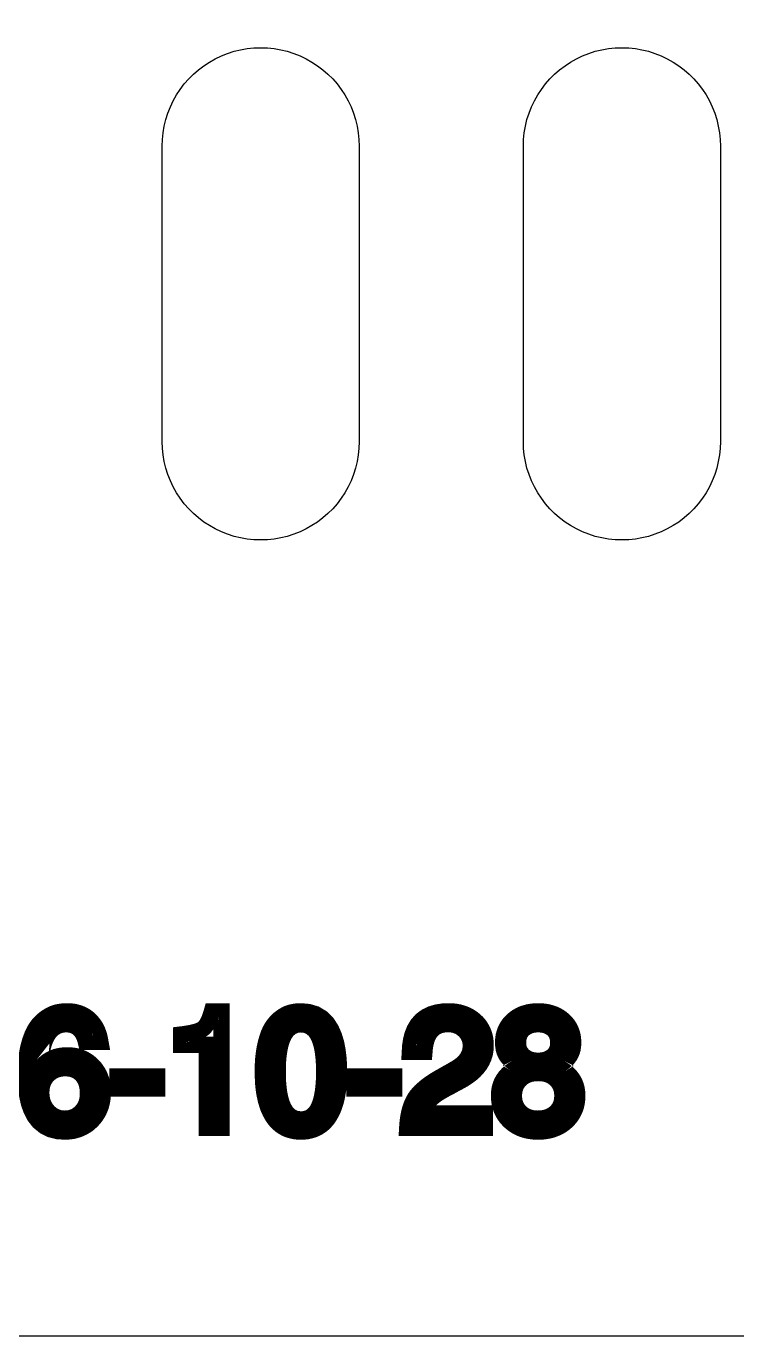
# Model space of a CAD drawing. Header units: metres. Extents: x -109 to 109, y -1 to 43.
# Drawn here: x -81.26 to -72.6, y -1.2 to 14.76 of the extents above; entities that cross this region are included whole.
import ezdxf

# ---------------------------------------------------------------- set-up
doc = ezdxf.new("R2010")
doc.units = ezdxf.units.M
doc.layers.add('CUT', color=1, linetype='Continuous')
doc.layers.add('MARK', color=5, linetype='Continuous')

msp = doc.modelspace()

# ---------------------------------------------------------------- linework, layer by layer
at = {"layer": 'CUT'}
for points in [[(-109, -1.2), (109, -1.2), (109, -1.2), (109, 42.6), (109, 42.6), (-109, 42.6), (-109, 42.6), (-109, -1.2)], [(-78.399, 8.5), (-78.401, 8.5), (-78.401, 8.5), (-78.483, 8.503), (-78.564, 8.511), (-78.645, 8.525), (-78.724, 8.544), (-78.803, 8.569), (-78.879, 8.599), (-78.953, 8.634), (-79.024, 8.675), (-79.092, 8.719), (-79.158, 8.769), (-79.219, 8.823), (-79.277, 8.881), (-79.331, 8.942), (-79.381, 9.008), (-79.425, 9.076), (-79.466, 9.147), (-79.501, 9.221), (-79.531, 9.297), (-79.556, 9.376), (-79.575, 9.455), (-79.589, 9.536), (-79.597, 9.617), (-79.6, 9.699), (-79.6, 9.699), (-79.6, 13.301), (-79.6, 13.301), (-79.597, 13.383), (-79.589, 13.464), (-79.575, 13.545), (-79.556, 13.624), (-79.531, 13.703), (-79.501, 13.779), (-79.466, 13.853), (-79.425, 13.924), (-79.381, 13.992), (-79.331, 14.058), (-79.277, 14.119), (-79.219, 14.177), (-79.158, 14.231), (-79.092, 14.281), (-79.024, 14.325), (-78.953, 14.366), (-78.879, 14.401), (-78.803, 14.431), (-78.724, 14.456), (-78.645, 14.475), (-78.564, 14.489), (-78.483, 14.497), (-78.401, 14.5), (-78.401, 14.5), (-78.399, 14.5), (-78.399, 14.5), (-78.317, 14.497), (-78.236, 14.489), (-78.155, 14.475), (-78.076, 14.456), (-77.997, 14.431), (-77.921, 14.401), (-77.847, 14.366), (-77.776, 14.325), (-77.708, 14.281), (-77.642, 14.231), (-77.581, 14.177), (-77.523, 14.119), (-77.469, 14.058), (-77.419, 13.992), (-77.375, 13.924), (-77.334, 13.853), (-77.299, 13.779), (-77.269, 13.703), (-77.244, 13.624), (-77.225, 13.545), (-77.211, 13.464), (-77.203, 13.383), (-77.2, 13.301), (-77.2, 13.301), (-77.2, 9.699), (-77.2, 9.699), (-77.203, 9.617), (-77.211, 9.536), (-77.225, 9.455), (-77.244, 9.376), (-77.269, 9.297), (-77.299, 9.221), (-77.334, 9.147), (-77.375, 9.076), (-77.419, 9.008), (-77.469, 8.942), (-77.523, 8.881), (-77.581, 8.823), (-77.642, 8.769), (-77.708, 8.719), (-77.776, 8.675), (-77.847, 8.634), (-77.921, 8.599), (-77.997, 8.569), (-78.076, 8.544), (-78.155, 8.525), (-78.236, 8.511), (-78.317, 8.503), (-78.399, 8.5)], [(-73.999, 8.5), (-74.001, 8.5), (-74.001, 8.5), (-74.083, 8.503), (-74.164, 8.511), (-74.245, 8.525), (-74.324, 8.544), (-74.403, 8.569), (-74.479, 8.599), (-74.553, 8.634), (-74.624, 8.675), (-74.692, 8.719), (-74.758, 8.769), (-74.819, 8.823), (-74.877, 8.881), (-74.931, 8.942), (-74.981, 9.008), (-75.025, 9.076), (-75.066, 9.147), (-75.101, 9.221), (-75.131, 9.297), (-75.156, 9.376), (-75.175, 9.455), (-75.189, 9.536), (-75.197, 9.617), (-75.2, 9.699), (-75.2, 9.699), (-75.2, 13.301), (-75.2, 13.301), (-75.197, 13.383), (-75.189, 13.464), (-75.175, 13.545), (-75.156, 13.624), (-75.131, 13.703), (-75.101, 13.779), (-75.066, 13.853), (-75.025, 13.924), (-74.981, 13.992), (-74.931, 14.058), (-74.877, 14.119), (-74.819, 14.177), (-74.758, 14.231), (-74.692, 14.281), (-74.624, 14.325), (-74.553, 14.366), (-74.479, 14.401), (-74.403, 14.431), (-74.324, 14.456), (-74.245, 14.475), (-74.164, 14.489), (-74.083, 14.497), (-74.001, 14.5), (-74.001, 14.5), (-73.999, 14.5), (-73.999, 14.5), (-73.917, 14.497), (-73.836, 14.489), (-73.755, 14.475), (-73.676, 14.456), (-73.597, 14.431), (-73.521, 14.401), (-73.447, 14.366), (-73.376, 14.325), (-73.308, 14.281), (-73.242, 14.231), (-73.181, 14.177), (-73.123, 14.119), (-73.069, 14.058), (-73.019, 13.992), (-72.975, 13.924), (-72.934, 13.853), (-72.899, 13.779), (-72.869, 13.703), (-72.844, 13.624), (-72.825, 13.545), (-72.811, 13.464), (-72.803, 13.383), (-72.8, 13.301), (-72.8, 13.301), (-72.8, 9.699), (-72.8, 9.699), (-72.803, 9.617), (-72.811, 9.536), (-72.825, 9.455), (-72.844, 9.376), (-72.869, 9.297), (-72.899, 9.221), (-72.934, 9.147), (-72.975, 9.076), (-73.019, 9.008), (-73.069, 8.942), (-73.123, 8.881), (-73.181, 8.823), (-73.242, 8.769), (-73.308, 8.719), (-73.376, 8.675), (-73.447, 8.634), (-73.521, 8.599), (-73.597, 8.569), (-73.676, 8.544), (-73.755, 8.525), (-73.836, 8.511), (-73.917, 8.503), (-73.999, 8.5)]]:
    msp.add_lwpolyline(points, close=True, dxfattribs=at)
at = {"layer": 'MARK', "const_width": 0.2}
for points in [[(-81.23, 2.313), (-81.237, 2.283), (-81.242, 2.254), (-81.247, 2.224), (-81.251, 2.194), (-81.255, 2.164), (-81.258, 2.133), (-81.26, 2.103), (-81.262, 2.073), (-81.263, 2.043), (-81.264, 2.012), (-81.264, 1.982), (-81.264, 1.982), (-81.262, 1.895), (-81.255, 1.809), (-81.243, 1.723), (-81.224, 1.638), (-81.195, 1.556), (-81.156, 1.479), (-81.103, 1.411), (-81.036, 1.356), (-80.958, 1.317), (-80.874, 1.296), (-80.788, 1.29), (-80.788, 1.29), (-80.754, 1.291), (-80.721, 1.294), (-80.688, 1.299), (-80.655, 1.307), (-80.623, 1.317), (-80.592, 1.329), (-80.561, 1.344), (-80.533, 1.361), (-80.505, 1.38), (-80.479, 1.402), (-80.455, 1.425), (-80.455, 1.425), (-80.432, 1.45), (-80.411, 1.477), (-80.392, 1.506), (-80.375, 1.536), (-80.361, 1.567), (-80.349, 1.599), (-80.34, 1.632), (-80.333, 1.666), (-80.328, 1.7), (-80.325, 1.734), (-80.324, 1.768), (-80.324, 1.768), (-80.325, 1.8), (-80.327, 1.832), (-80.332, 1.864), (-80.339, 1.896), (-80.347, 1.927), (-80.358, 1.958), (-80.371, 1.987), (-80.387, 2.015), (-80.405, 2.042), (-80.424, 2.068), (-80.446, 2.092), (-80.446, 2.092), (-80.469, 2.114), (-80.493, 2.134), (-80.519, 2.152), (-80.546, 2.168), (-80.574, 2.182), (-80.603, 2.193), (-80.633, 2.203), (-80.664, 2.21), (-80.695, 2.214), (-80.727, 2.217), (-80.758, 2.218), (-80.758, 2.218), (-80.792, 2.217), (-80.826, 2.213), (-80.86, 2.207), (-80.893, 2.199), (-80.925, 2.187), (-80.956, 2.172), (-80.986, 2.155), (-81.014, 2.135), (-81.039, 2.112), (-81.063, 2.087), (-81.084, 2.06), (-81.084, 2.06), (-81.083, 2.097), (-81.082, 2.135), (-81.079, 2.172), (-81.075, 2.209), (-81.07, 2.247), (-81.064, 2.283), (-81.055, 2.32), (-81.045, 2.356), (-81.033, 2.391), (-81.018, 2.426), (-81.001, 2.459), (-81.001, 2.459), (-80.987, 2.481), (-80.972, 2.502), (-80.955, 2.521), (-80.936, 2.539), (-80.915, 2.555), (-80.893, 2.568), (-80.87, 2.579), (-80.845, 2.588), (-80.82, 2.594), (-80.794, 2.597), (-80.768, 2.598), (-80.768, 2.598), (-80.753, 2.598), (-80.738, 2.596), (-80.722, 2.594), (-80.708, 2.591), (-80.693, 2.587), (-80.678, 2.582), (-80.664, 2.576), (-80.651, 2.569), (-80.638, 2.561), (-80.626, 2.552), (-80.614, 2.542), (-80.614, 2.542), (-80.602, 2.53), (-80.591, 2.518), (-80.581, 2.505), (-80.572, 2.491), (-80.563, 2.477), (-80.556, 2.462), (-80.549, 2.447), (-80.543, 2.432), (-80.538, 2.416), (-80.534, 2.4), (-80.53, 2.384), (-80.53, 2.384), (-80.514, 2.384), (-80.498, 2.384), (-80.482, 2.384), (-80.466, 2.384), (-80.45, 2.384), (-80.434, 2.384), (-80.418, 2.384), (-80.402, 2.384), (-80.386, 2.384), (-80.37, 2.384), (-80.354, 2.384), (-80.354, 2.384), (-80.359, 2.412), (-80.365, 2.439), (-80.372, 2.466), (-80.381, 2.493), (-80.391, 2.519), (-80.403, 2.544), (-80.416, 2.569), (-80.432, 2.593), (-80.449, 2.615), (-80.467, 2.636), (-80.487, 2.656), (-80.487, 2.656), (-80.507, 2.673), (-80.529, 2.689), (-80.551, 2.703), (-80.575, 2.716), (-80.599, 2.726), (-80.625, 2.735), (-80.65, 2.742), (-80.676, 2.748), (-80.703, 2.751), (-80.729, 2.753), (-80.756, 2.754), (-80.756, 2.754), (-80.768, 2.754), (-80.78, 2.754), (-80.793, 2.753), (-80.805, 2.752), (-80.817, 2.751), (-80.829, 2.749), (-80.841, 2.748), (-80.853, 2.746), (-80.865, 2.743), (-80.877, 2.741), (-80.889, 2.738), (-80.889, 2.738), (-80.902, 2.734), (-80.915, 2.73), (-80.928, 2.725), (-80.941, 2.72), (-80.953, 2.714), (-80.965, 2.707), (-80.977, 2.701), (-80.989, 2.694), (-81, 2.686), (-81.012, 2.679), (-81.023, 2.671), (-81.023, 2.671), (-81.036, 2.661), (-81.049, 2.651), (-81.061, 2.64), (-81.073, 2.628), (-81.085, 2.617), (-81.096, 2.604), (-81.107, 2.592), (-81.117, 2.579), (-81.127, 2.566), (-81.136, 2.552), (-81.145, 2.538), (-81.145, 2.538), (-81.156, 2.519), (-81.166, 2.5), (-81.176, 2.48), (-81.184, 2.46), (-81.192, 2.439), (-81.2, 2.418), (-81.207, 2.398), (-81.213, 2.377), (-81.219, 2.356), (-81.225, 2.334), (-81.23, 2.313)], [(-79.054, 2.346), (-79.054, 2.254), (-79.054, 2.162), (-79.054, 2.071), (-79.054, 1.979), (-79.054, 1.887), (-79.054, 1.795), (-79.054, 1.703), (-79.054, 1.611), (-79.054, 1.52), (-79.054, 1.428), (-79.054, 1.336), (-79.054, 1.336), (-79.038, 1.336), (-79.022, 1.336), (-79.006, 1.336), (-78.99, 1.336), (-78.974, 1.336), (-78.958, 1.336), (-78.942, 1.336), (-78.926, 1.336), (-78.91, 1.336), (-78.894, 1.336), (-78.878, 1.336), (-78.878, 1.336), (-78.878, 1.465), (-78.878, 1.594), (-78.878, 1.723), (-78.878, 1.852), (-78.878, 1.981), (-78.878, 2.109), (-78.878, 2.238), (-78.878, 2.367), (-78.878, 2.496), (-78.878, 2.625), (-78.878, 2.754), (-78.878, 2.754), (-78.889, 2.754), (-78.899, 2.754), (-78.91, 2.754), (-78.92, 2.754), (-78.931, 2.754), (-78.941, 2.754), (-78.952, 2.754), (-78.962, 2.754), (-78.973, 2.754), (-78.983, 2.754), (-78.994, 2.754), (-78.994, 2.754), (-79, 2.733), (-79.007, 2.712), (-79.014, 2.692), (-79.021, 2.671), (-79.029, 2.651), (-79.038, 2.631), (-79.048, 2.612), (-79.059, 2.593), (-79.072, 2.575), (-79.086, 2.558), (-79.102, 2.544), (-79.102, 2.544), (-79.123, 2.531), (-79.146, 2.52), (-79.17, 2.512), (-79.194, 2.504), (-79.219, 2.498), (-79.243, 2.492), (-79.268, 2.487), (-79.293, 2.483), (-79.318, 2.479), (-79.343, 2.475), (-79.368, 2.472), (-79.368, 2.472), (-79.368, 2.461), (-79.368, 2.449), (-79.368, 2.438), (-79.368, 2.426), (-79.368, 2.415), (-79.368, 2.403), (-79.368, 2.392), (-79.368, 2.38), (-79.368, 2.369), (-79.368, 2.357), (-79.368, 2.346), (-79.368, 2.346), (-79.339, 2.346), (-79.311, 2.346), (-79.282, 2.346), (-79.254, 2.346), (-79.225, 2.346), (-79.197, 2.346), (-79.168, 2.346), (-79.14, 2.346), (-79.111, 2.346), (-79.083, 2.346), (-79.054, 2.346)], [(-78.344, 2.336), (-78.35, 2.308), (-78.355, 2.28), (-78.359, 2.251), (-78.363, 2.223), (-78.366, 2.194), (-78.369, 2.166), (-78.371, 2.137), (-78.372, 2.108), (-78.373, 2.079), (-78.374, 2.051), (-78.374, 2.022), (-78.374, 2.022), (-78.373, 1.971), (-78.371, 1.919), (-78.368, 1.868), (-78.363, 1.817), (-78.356, 1.766), (-78.346, 1.716), (-78.335, 1.666), (-78.32, 1.617), (-78.303, 1.568), (-78.281, 1.522), (-78.256, 1.477), (-78.256, 1.477), (-78.235, 1.446), (-78.211, 1.417), (-78.185, 1.39), (-78.156, 1.366), (-78.125, 1.345), (-78.092, 1.327), (-78.057, 1.313), (-78.021, 1.303), (-77.985, 1.295), (-77.947, 1.291), (-77.91, 1.29), (-77.91, 1.29), (-77.873, 1.291), (-77.836, 1.295), (-77.799, 1.303), (-77.763, 1.313), (-77.729, 1.327), (-77.696, 1.345), (-77.665, 1.365), (-77.636, 1.389), (-77.61, 1.416), (-77.586, 1.444), (-77.565, 1.475), (-77.565, 1.475), (-77.54, 1.519), (-77.518, 1.564), (-77.501, 1.612), (-77.486, 1.66), (-77.474, 1.709), (-77.465, 1.759), (-77.457, 1.809), (-77.452, 1.859), (-77.449, 1.909), (-77.447, 1.96), (-77.446, 2.01), (-77.446, 2.01), (-77.448, 2.1), (-77.454, 2.19), (-77.465, 2.279), (-77.482, 2.368), (-77.508, 2.454), (-77.544, 2.536), (-77.593, 2.612), (-77.657, 2.675), (-77.734, 2.721), (-77.82, 2.746), (-77.91, 2.754), (-77.91, 2.754), (-77.921, 2.754), (-77.933, 2.754), (-77.944, 2.753), (-77.956, 2.752), (-77.967, 2.751), (-77.979, 2.749), (-77.99, 2.748), (-78.001, 2.746), (-78.013, 2.743), (-78.024, 2.741), (-78.035, 2.738), (-78.035, 2.738), (-78.047, 2.734), (-78.059, 2.73), (-78.071, 2.726), (-78.082, 2.72), (-78.094, 2.715), (-78.105, 2.709), (-78.116, 2.702), (-78.127, 2.696), (-78.137, 2.689), (-78.148, 2.681), (-78.158, 2.674), (-78.158, 2.674), (-78.17, 2.665), (-78.182, 2.655), (-78.193, 2.644), (-78.204, 2.634), (-78.214, 2.623), (-78.224, 2.611), (-78.234, 2.599), (-78.243, 2.587), (-78.252, 2.575), (-78.26, 2.562), (-78.268, 2.549), (-78.268, 2.549), (-78.278, 2.531), (-78.287, 2.513), (-78.296, 2.494), (-78.304, 2.475), (-78.311, 2.455), (-78.317, 2.436), (-78.323, 2.416), (-78.329, 2.396), (-78.334, 2.376), (-78.339, 2.356), (-78.344, 2.336)], [(-76.582, 2.262), (-76.566, 2.262), (-76.55, 2.262), (-76.534, 2.262), (-76.518, 2.262), (-76.502, 2.262), (-76.486, 2.262), (-76.47, 2.262), (-76.454, 2.262), (-76.438, 2.262), (-76.422, 2.262), (-76.406, 2.262), (-76.406, 2.262), (-76.402, 2.307), (-76.395, 2.352), (-76.385, 2.396), (-76.37, 2.439), (-76.35, 2.48), (-76.323, 2.517), (-76.291, 2.548), (-76.252, 2.572), (-76.21, 2.588), (-76.165, 2.597), (-76.12, 2.6), (-76.12, 2.6), (-76.1, 2.599), (-76.08, 2.598), (-76.06, 2.595), (-76.041, 2.591), (-76.022, 2.585), (-76.003, 2.578), (-75.985, 2.57), (-75.967, 2.56), (-75.951, 2.549), (-75.935, 2.537), (-75.92, 2.524), (-75.92, 2.524), (-75.906, 2.51), (-75.894, 2.496), (-75.883, 2.48), (-75.872, 2.464), (-75.864, 2.446), (-75.856, 2.429), (-75.85, 2.41), (-75.846, 2.392), (-75.842, 2.373), (-75.841, 2.353), (-75.84, 2.334), (-75.84, 2.334), (-75.842, 2.302), (-75.847, 2.27), (-75.857, 2.239), (-75.87, 2.209), (-75.887, 2.181), (-75.906, 2.155), (-75.928, 2.131), (-75.952, 2.109), (-75.978, 2.089), (-76.004, 2.071), (-76.032, 2.054), (-76.032, 2.054), (-76.049, 2.045), (-76.065, 2.035), (-76.082, 2.026), (-76.099, 2.016), (-76.116, 2.007), (-76.132, 1.997), (-76.149, 1.988), (-76.166, 1.978), (-76.183, 1.969), (-76.199, 1.959), (-76.216, 1.95), (-76.216, 1.95), (-76.247, 1.932), (-76.278, 1.913), (-76.309, 1.893), (-76.339, 1.873), (-76.368, 1.851), (-76.397, 1.829), (-76.424, 1.805), (-76.451, 1.781), (-76.476, 1.754), (-76.499, 1.727), (-76.52, 1.697), (-76.52, 1.697), (-76.537, 1.667), (-76.552, 1.637), (-76.565, 1.605), (-76.576, 1.572), (-76.585, 1.539), (-76.593, 1.506), (-76.6, 1.472), (-76.605, 1.438), (-76.609, 1.404), (-76.612, 1.37), (-76.614, 1.336), (-76.614, 1.336), (-76.528, 1.336), (-76.442, 1.336), (-76.357, 1.336), (-76.271, 1.336), (-76.185, 1.336), (-76.099, 1.336), (-76.013, 1.336), (-75.927, 1.336), (-75.842, 1.336), (-75.756, 1.336), (-75.67, 1.336), (-75.67, 1.336), (-75.67, 1.352), (-75.67, 1.368), (-75.67, 1.383), (-75.67, 1.399), (-75.67, 1.415), (-75.67, 1.431), (-75.67, 1.447), (-75.67, 1.463), (-75.67, 1.478), (-75.67, 1.494), (-75.67, 1.51), (-75.67, 1.51), (-75.738, 1.51), (-75.806, 1.51), (-75.873, 1.51), (-75.941, 1.51), (-76.009, 1.51), (-76.077, 1.51), (-76.145, 1.51), (-76.213, 1.51), (-76.28, 1.51), (-76.348, 1.51), (-76.416, 1.51), (-76.416, 1.51), (-76.413, 1.526), (-76.41, 1.541), (-76.406, 1.556), (-76.401, 1.571), (-76.395, 1.586), (-76.389, 1.6), (-76.382, 1.614), (-76.374, 1.628), (-76.365, 1.641), (-76.356, 1.654), (-76.346, 1.666), (-76.346, 1.666), (-76.332, 1.682), (-76.317, 1.696), (-76.301, 1.71), (-76.284, 1.723), (-76.268, 1.736), (-76.25, 1.748), (-76.233, 1.759), (-76.215, 1.771), (-76.197, 1.781), (-76.178, 1.792), (-76.16, 1.802), (-76.16, 1.802), (-76.142, 1.812), (-76.124, 1.822), (-76.105, 1.831), (-76.087, 1.841), (-76.069, 1.851), (-76.051, 1.861), (-76.033, 1.871), (-76.015, 1.881), (-75.996, 1.89), (-75.978, 1.9), (-75.96, 1.91), (-75.96, 1.91), (-75.917, 1.935), (-75.875, 1.963), (-75.835, 1.993), (-75.798, 2.026), (-75.763, 2.063), (-75.733, 2.102), (-75.707, 2.145), (-75.686, 2.191), (-75.671, 2.239), (-75.663, 2.288), (-75.66, 2.338), (-75.66, 2.338), (-75.661, 2.368), (-75.664, 2.399), (-75.668, 2.429), (-75.675, 2.459), (-75.685, 2.488), (-75.696, 2.516), (-75.71, 2.543), (-75.726, 2.569), (-75.744, 2.594), (-75.764, 2.617), (-75.786, 2.638), (-75.786, 2.638), (-75.811, 2.659), (-75.837, 2.678), (-75.864, 2.695), (-75.893, 2.71), (-75.923, 2.722), (-75.954, 2.732), (-75.985, 2.741), (-76.017, 2.747), (-76.049, 2.751), (-76.082, 2.753), (-76.114, 2.754), (-76.114, 2.754), (-76.184, 2.751), (-76.254, 2.74), (-76.321, 2.72), (-76.384, 2.69), (-76.441, 2.648), (-76.488, 2.595), (-76.524, 2.535), (-76.55, 2.47), (-76.567, 2.402), (-76.578, 2.332), (-76.582, 2.262)], [(-74.544, 1.728), (-74.546, 1.769), (-74.552, 1.811), (-74.563, 1.851), (-74.578, 1.889), (-74.598, 1.925), (-74.623, 1.959), (-74.651, 1.99), (-74.682, 2.017), (-74.716, 2.041), (-74.751, 2.063), (-74.788, 2.082), (-74.788, 2.082), (-74.772, 2.092), (-74.757, 2.101), (-74.742, 2.112), (-74.727, 2.122), (-74.712, 2.133), (-74.698, 2.145), (-74.684, 2.157), (-74.671, 2.17), (-74.658, 2.183), (-74.647, 2.197), (-74.636, 2.212), (-74.636, 2.212), (-74.628, 2.225), (-74.621, 2.239), (-74.615, 2.254), (-74.609, 2.268), (-74.605, 2.283), (-74.601, 2.298), (-74.599, 2.314), (-74.597, 2.329), (-74.595, 2.345), (-74.594, 2.36), (-74.594, 2.376), (-74.594, 2.376), (-74.595, 2.404), (-74.598, 2.432), (-74.602, 2.459), (-74.609, 2.486), (-74.618, 2.513), (-74.629, 2.538), (-74.642, 2.563), (-74.657, 2.586), (-74.674, 2.608), (-74.693, 2.629), (-74.713, 2.648), (-74.713, 2.648), (-74.736, 2.667), (-74.761, 2.685), (-74.787, 2.7), (-74.814, 2.714), (-74.842, 2.725), (-74.871, 2.734), (-74.9, 2.742), (-74.93, 2.747), (-74.96, 2.751), (-74.99, 2.753), (-75.02, 2.754), (-75.02, 2.754), (-75.05, 2.753), (-75.08, 2.751), (-75.11, 2.747), (-75.14, 2.742), (-75.169, 2.734), (-75.198, 2.725), (-75.226, 2.714), (-75.253, 2.7), (-75.279, 2.685), (-75.304, 2.667), (-75.327, 2.648), (-75.327, 2.648), (-75.347, 2.629), (-75.366, 2.608), (-75.383, 2.586), (-75.398, 2.563), (-75.411, 2.538), (-75.422, 2.513), (-75.431, 2.486), (-75.438, 2.459), (-75.442, 2.432), (-75.445, 2.404), (-75.446, 2.376), (-75.446, 2.376), (-75.446, 2.361), (-75.445, 2.345), (-75.443, 2.33), (-75.441, 2.315), (-75.439, 2.299), (-75.435, 2.284), (-75.431, 2.27), (-75.425, 2.255), (-75.419, 2.241), (-75.412, 2.227), (-75.404, 2.214), (-75.404, 2.214), (-75.393, 2.199), (-75.382, 2.185), (-75.369, 2.172), (-75.356, 2.159), (-75.343, 2.147), (-75.329, 2.135), (-75.314, 2.123), (-75.3, 2.113), (-75.285, 2.102), (-75.269, 2.092), (-75.254, 2.082), (-75.254, 2.082), (-75.291, 2.063), (-75.326, 2.041), (-75.359, 2.017), (-75.39, 1.99), (-75.418, 1.959), (-75.442, 1.926), (-75.462, 1.89), (-75.477, 1.852), (-75.488, 1.812), (-75.494, 1.771), (-75.496, 1.73), (-75.496, 1.73), (-75.495, 1.698), (-75.492, 1.666), (-75.487, 1.634), (-75.48, 1.603), (-75.47, 1.572), (-75.458, 1.542), (-75.443, 1.513), (-75.426, 1.486), (-75.407, 1.46), (-75.386, 1.436), (-75.363, 1.413), (-75.363, 1.413), (-75.337, 1.391), (-75.31, 1.371), (-75.281, 1.353), (-75.251, 1.337), (-75.22, 1.324), (-75.188, 1.313), (-75.155, 1.304), (-75.121, 1.298), (-75.088, 1.293), (-75.054, 1.291), (-75.02, 1.29), (-75.02, 1.29), (-74.986, 1.291), (-74.952, 1.293), (-74.919, 1.298), (-74.885, 1.304), (-74.853, 1.313), (-74.821, 1.324), (-74.789, 1.337), (-74.759, 1.352), (-74.73, 1.37), (-74.703, 1.39), (-74.677, 1.412), (-74.677, 1.412), (-74.654, 1.435), (-74.633, 1.459), (-74.614, 1.485), (-74.597, 1.512), (-74.582, 1.541), (-74.57, 1.57), (-74.56, 1.601), (-74.553, 1.632), (-74.548, 1.664), (-74.545, 1.696), (-74.544, 1.728)], [(-77.91, 2.598), (-77.846, 2.59), (-77.787, 2.563), (-77.739, 2.521), (-77.703, 2.467), (-77.677, 2.408), (-77.658, 2.346), (-77.645, 2.283), (-77.636, 2.219), (-77.63, 2.155), (-77.627, 2.091), (-77.626, 2.026), (-77.626, 2.026), (-77.626, 1.985), (-77.627, 1.943), (-77.629, 1.902), (-77.632, 1.861), (-77.636, 1.82), (-77.641, 1.779), (-77.648, 1.738), (-77.656, 1.697), (-77.667, 1.657), (-77.68, 1.618), (-77.696, 1.58), (-77.696, 1.58), (-77.708, 1.558), (-77.721, 1.536), (-77.736, 1.516), (-77.754, 1.498), (-77.773, 1.481), (-77.793, 1.467), (-77.816, 1.455), (-77.839, 1.447), (-77.864, 1.441), (-77.889, 1.437), (-77.914, 1.436), (-77.914, 1.436), (-77.979, 1.445), (-78.037, 1.473), (-78.084, 1.518), (-78.119, 1.573), (-78.145, 1.633), (-78.163, 1.696), (-78.176, 1.76), (-78.184, 1.824), (-78.19, 1.889), (-78.193, 1.955), (-78.194, 2.02), (-78.194, 2.02), (-78.193, 2.085), (-78.19, 2.15), (-78.184, 2.215), (-78.175, 2.279), (-78.162, 2.343), (-78.143, 2.405), (-78.117, 2.465), (-78.081, 2.519), (-78.033, 2.563), (-77.974, 2.59), (-77.91, 2.598)], [(-75.02, 2.598), (-75.002, 2.598), (-74.985, 2.596), (-74.967, 2.594), (-74.95, 2.591), (-74.933, 2.587), (-74.916, 2.582), (-74.9, 2.575), (-74.884, 2.567), (-74.869, 2.558), (-74.854, 2.548), (-74.841, 2.537), (-74.841, 2.537), (-74.829, 2.525), (-74.818, 2.513), (-74.808, 2.499), (-74.8, 2.485), (-74.793, 2.47), (-74.787, 2.454), (-74.782, 2.438), (-74.778, 2.422), (-74.776, 2.405), (-74.774, 2.389), (-74.774, 2.372), (-74.774, 2.372), (-74.774, 2.356), (-74.776, 2.339), (-74.778, 2.323), (-74.782, 2.307), (-74.787, 2.292), (-74.793, 2.277), (-74.801, 2.262), (-74.809, 2.248), (-74.819, 2.235), (-74.83, 2.223), (-74.842, 2.212), (-74.842, 2.212), (-74.856, 2.201), (-74.87, 2.191), (-74.885, 2.182), (-74.901, 2.175), (-74.917, 2.168), (-74.934, 2.163), (-74.951, 2.159), (-74.968, 2.156), (-74.985, 2.154), (-75.003, 2.152), (-75.02, 2.152), (-75.02, 2.152), (-75.038, 2.152), (-75.055, 2.154), (-75.073, 2.156), (-75.09, 2.159), (-75.107, 2.163), (-75.124, 2.168), (-75.14, 2.175), (-75.156, 2.183), (-75.171, 2.192), (-75.186, 2.202), (-75.199, 2.213), (-75.199, 2.213), (-75.211, 2.224), (-75.221, 2.237), (-75.231, 2.25), (-75.24, 2.264), (-75.247, 2.279), (-75.253, 2.294), (-75.258, 2.309), (-75.262, 2.325), (-75.264, 2.341), (-75.266, 2.358), (-75.266, 2.374), (-75.266, 2.374), (-75.266, 2.391), (-75.264, 2.407), (-75.262, 2.423), (-75.258, 2.439), (-75.253, 2.455), (-75.247, 2.471), (-75.24, 2.485), (-75.231, 2.5), (-75.222, 2.513), (-75.211, 2.525), (-75.199, 2.537), (-75.199, 2.537), (-75.186, 2.548), (-75.171, 2.558), (-75.156, 2.567), (-75.14, 2.575), (-75.124, 2.582), (-75.107, 2.587), (-75.09, 2.591), (-75.073, 2.594), (-75.055, 2.596), (-75.038, 2.598), (-75.02, 2.598)], [(-80.992, 1.979), (-80.976, 1.994), (-80.96, 2.007), (-80.942, 2.019), (-80.924, 2.03), (-80.905, 2.039), (-80.885, 2.046), (-80.864, 2.052), (-80.844, 2.057), (-80.822, 2.06), (-80.801, 2.061), (-80.78, 2.062), (-80.78, 2.062), (-80.76, 2.061), (-80.739, 2.06), (-80.719, 2.057), (-80.699, 2.052), (-80.679, 2.046), (-80.66, 2.039), (-80.642, 2.03), (-80.624, 2.019), (-80.608, 2.007), (-80.592, 1.994), (-80.578, 1.979), (-80.578, 1.979), (-80.564, 1.962), (-80.552, 1.944), (-80.541, 1.925), (-80.531, 1.905), (-80.523, 1.884), (-80.517, 1.863), (-80.512, 1.842), (-80.508, 1.82), (-80.506, 1.798), (-80.504, 1.776), (-80.504, 1.754), (-80.504, 1.754), (-80.505, 1.732), (-80.506, 1.71), (-80.509, 1.689), (-80.514, 1.667), (-80.519, 1.646), (-80.526, 1.625), (-80.535, 1.605), (-80.545, 1.586), (-80.557, 1.567), (-80.57, 1.55), (-80.584, 1.533), (-80.584, 1.533), (-80.598, 1.518), (-80.614, 1.505), (-80.63, 1.492), (-80.648, 1.481), (-80.666, 1.472), (-80.685, 1.464), (-80.705, 1.457), (-80.725, 1.452), (-80.745, 1.449), (-80.765, 1.447), (-80.786, 1.446), (-80.786, 1.446), (-80.807, 1.447), (-80.828, 1.449), (-80.849, 1.452), (-80.869, 1.458), (-80.889, 1.465), (-80.909, 1.473), (-80.927, 1.483), (-80.945, 1.495), (-80.962, 1.508), (-80.977, 1.522), (-80.992, 1.537), (-80.992, 1.537), (-81.006, 1.554), (-81.02, 1.572), (-81.031, 1.591), (-81.042, 1.611), (-81.051, 1.632), (-81.058, 1.653), (-81.064, 1.675), (-81.069, 1.697), (-81.072, 1.719), (-81.073, 1.742), (-81.074, 1.764), (-81.074, 1.764), (-81.073, 1.785), (-81.072, 1.807), (-81.069, 1.828), (-81.064, 1.849), (-81.058, 1.87), (-81.051, 1.89), (-81.042, 1.91), (-81.032, 1.928), (-81.02, 1.946), (-81.007, 1.963), (-80.992, 1.979)], [(-75.02, 2.004), (-74.999, 2.003), (-74.978, 2.002), (-74.957, 1.999), (-74.936, 1.995), (-74.915, 1.99), (-74.895, 1.983), (-74.876, 1.975), (-74.857, 1.965), (-74.839, 1.954), (-74.822, 1.941), (-74.806, 1.927), (-74.806, 1.927), (-74.792, 1.913), (-74.779, 1.897), (-74.767, 1.881), (-74.756, 1.863), (-74.747, 1.845), (-74.74, 1.826), (-74.734, 1.806), (-74.729, 1.787), (-74.726, 1.767), (-74.725, 1.746), (-74.724, 1.726), (-74.724, 1.726), (-74.725, 1.705), (-74.726, 1.685), (-74.729, 1.665), (-74.734, 1.645), (-74.74, 1.625), (-74.747, 1.606), (-74.757, 1.587), (-74.767, 1.57), (-74.779, 1.553), (-74.792, 1.538), (-74.807, 1.523), (-74.807, 1.523), (-74.823, 1.509), (-74.841, 1.496), (-74.859, 1.485), (-74.878, 1.475), (-74.898, 1.467), (-74.918, 1.46), (-74.939, 1.455), (-74.96, 1.451), (-74.981, 1.448), (-75.003, 1.447), (-75.024, 1.446), (-75.024, 1.446), (-75.045, 1.447), (-75.066, 1.448), (-75.087, 1.451), (-75.107, 1.455), (-75.128, 1.461), (-75.147, 1.468), (-75.167, 1.476), (-75.185, 1.486), (-75.203, 1.497), (-75.219, 1.51), (-75.235, 1.524), (-75.235, 1.524), (-75.249, 1.539), (-75.262, 1.554), (-75.274, 1.571), (-75.284, 1.589), (-75.293, 1.607), (-75.3, 1.626), (-75.306, 1.645), (-75.311, 1.665), (-75.314, 1.685), (-75.315, 1.706), (-75.316, 1.726), (-75.316, 1.726), (-75.315, 1.746), (-75.314, 1.767), (-75.311, 1.787), (-75.306, 1.806), (-75.3, 1.826), (-75.293, 1.845), (-75.284, 1.863), (-75.273, 1.881), (-75.261, 1.897), (-75.248, 1.913), (-75.234, 1.927), (-75.234, 1.927), (-75.218, 1.941), (-75.201, 1.954), (-75.183, 1.965), (-75.164, 1.975), (-75.145, 1.983), (-75.125, 1.99), (-75.104, 1.995), (-75.083, 1.999), (-75.062, 2.002), (-75.041, 2.003), (-75.02, 2.004)], [(-79.664, 1.96), (-79.708, 1.96), (-79.752, 1.96), (-79.795, 1.96), (-79.839, 1.96), (-79.883, 1.96), (-79.927, 1.96), (-79.971, 1.96), (-80.015, 1.96), (-80.058, 1.96), (-80.102, 1.96), (-80.146, 1.96), (-80.146, 1.96), (-80.146, 1.947), (-80.146, 1.934), (-80.146, 1.921), (-80.146, 1.908), (-80.146, 1.895), (-80.146, 1.881), (-80.146, 1.868), (-80.146, 1.855), (-80.146, 1.842), (-80.146, 1.829), (-80.146, 1.816), (-80.146, 1.816), (-80.102, 1.816), (-80.058, 1.816), (-80.015, 1.816), (-79.971, 1.816), (-79.927, 1.816), (-79.883, 1.816), (-79.839, 1.816), (-79.795, 1.816), (-79.752, 1.816), (-79.708, 1.816), (-79.664, 1.816), (-79.664, 1.816), (-79.664, 1.829), (-79.664, 1.842), (-79.664, 1.855), (-79.664, 1.868), (-79.664, 1.881), (-79.664, 1.895), (-79.664, 1.908), (-79.664, 1.921), (-79.664, 1.934), (-79.664, 1.947), (-79.664, 1.96)], [(-76.774, 1.96), (-76.818, 1.96), (-76.862, 1.96), (-76.905, 1.96), (-76.949, 1.96), (-76.993, 1.96), (-77.037, 1.96), (-77.081, 1.96), (-77.125, 1.96), (-77.168, 1.96), (-77.212, 1.96), (-77.256, 1.96), (-77.256, 1.96), (-77.256, 1.947), (-77.256, 1.934), (-77.256, 1.921), (-77.256, 1.908), (-77.256, 1.895), (-77.256, 1.881), (-77.256, 1.868), (-77.256, 1.855), (-77.256, 1.842), (-77.256, 1.829), (-77.256, 1.816), (-77.256, 1.816), (-77.212, 1.816), (-77.168, 1.816), (-77.125, 1.816), (-77.081, 1.816), (-77.037, 1.816), (-76.993, 1.816), (-76.949, 1.816), (-76.905, 1.816), (-76.862, 1.816), (-76.818, 1.816), (-76.774, 1.816), (-76.774, 1.816), (-76.774, 1.829), (-76.774, 1.842), (-76.774, 1.855), (-76.774, 1.868), (-76.774, 1.881), (-76.774, 1.895), (-76.774, 1.908), (-76.774, 1.921), (-76.774, 1.934), (-76.774, 1.947), (-76.774, 1.96)]]:
    msp.add_lwpolyline(points, close=True, dxfattribs=at)

doc.saveas('drawing.dxf')
